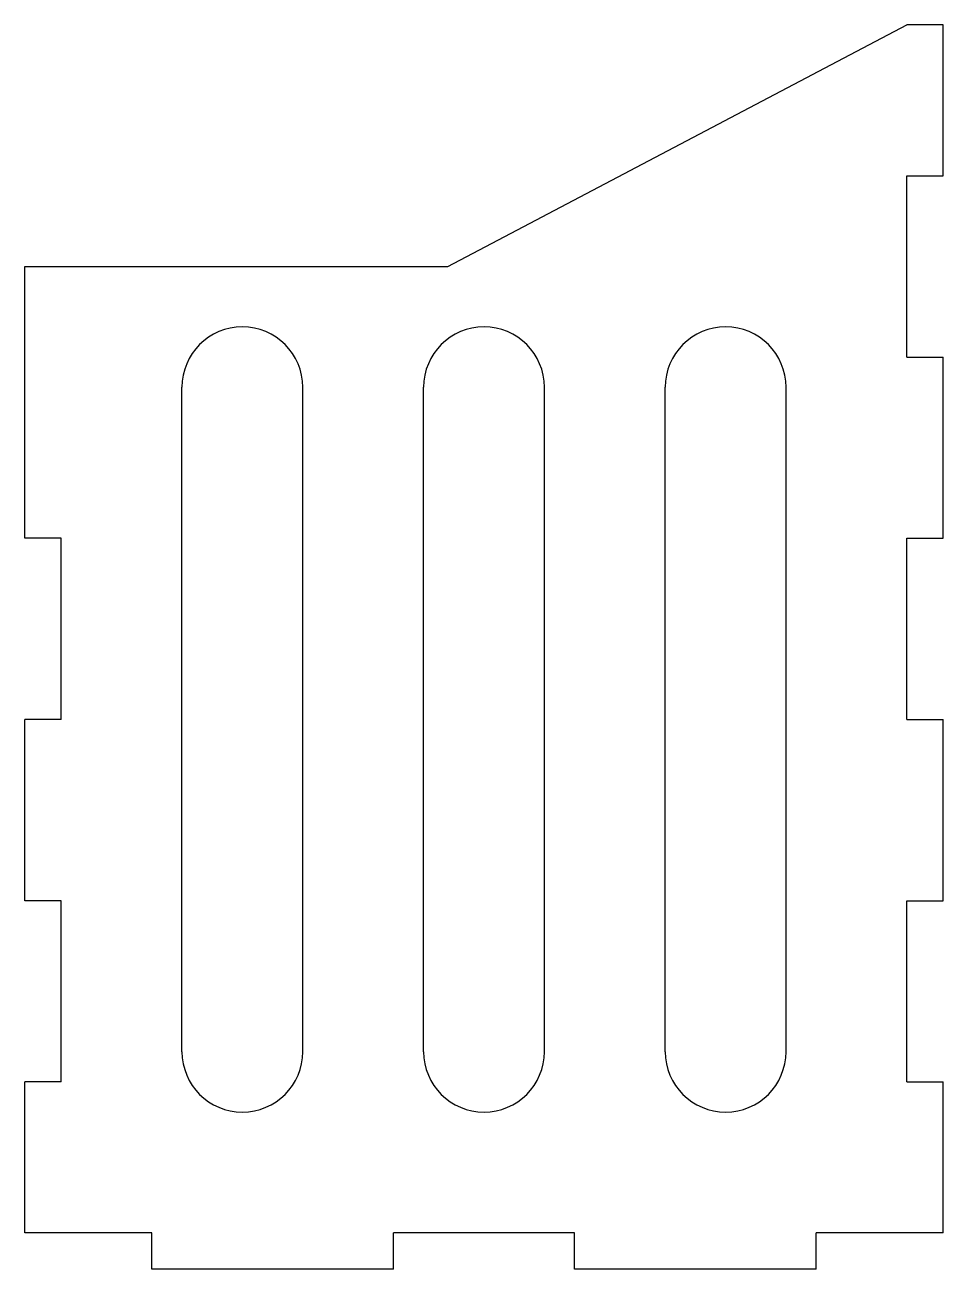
# Model space of a CAD drawing. Header units: millimetres. Extents: x -38 to 38, y -53 to 50.
import ezdxf

# ---------------------------------------------------------------- set-up
doc = ezdxf.new("R2010")
doc.units = ezdxf.units.MM

msp = doc.modelspace()

# ---------------------------------------------------------------- linework, layer by layer
at = {"color": 7, "linetype": 'Continuous', "lineweight": 25}
for p, q in [((-3, 30), (35, 50)), ((38, 50), (35, 50)), ((38, 37.5), (38, 50)), ((35, 37.5), (38, 37.5)), ((35, 22.5), (35, 37.5)), ((-38, 7.5), (-38, 30)), ((-38, 30), (-3, 30)), ((35, 22.5), (38, 22.5)), ((38, 7.5), (38, 22.5)), ((-25, -35), (-25, 20)), ((-15, -35), (-15, 20)), ((-5, -35), (-5, 20)), ((5, -35), (5, 20)), ((15, -35), (15, 20)), ((25, -35), (25, 20)), ((-35, 7.5), (-38, 7.5)), ((-35, -7.5), (-35, 7.5)), ((35, 7.5), (38, 7.5)), ((35, -7.5), (35, 7.5)), ((-38, -22.5), (-38, -7.5)), ((-35, -7.5), (-38, -7.5)), ((35, -7.5), (38, -7.5)), ((38, -22.5), (38, -7.5)), ((-35, -22.5), (-38, -22.5)), ((-35, -37.5), (-35, -22.5)), ((35, -22.5), (38, -22.5)), ((35, -37.5), (35, -22.5)), ((-38, -50), (-38, -37.5)), ((-35, -37.5), (-38, -37.5)), ((35, -37.5), (38, -37.5)), ((38, -50), (38, -37.5)), ((-27.5, -50), (-38, -50)), ((-27.5, -53), (-27.5, -50)), ((7.5, -50), (-7.5, -50)), ((-7.5, -53), (-7.5, -50)), ((7.5, -53), (7.5, -50)), ((38, -50), (27.5, -50)), ((27.5, -53), (27.5, -50)), ((-7.5, -53), (-27.5, -53)), ((27.5, -53), (7.5, -53))]:
    msp.add_line(p, q, dxfattribs=at)
for centre, start, end in [((-20, 20), 0, 180), ((0, 20), 0, 180), ((20, 20), 0, 180), ((-20, -35), 180, 0), ((0, -35), 180, 0), ((20, -35), 180, 0)]:
    msp.add_arc(centre, 5, start, end, dxfattribs=at)

doc.saveas('drawing.dxf')
